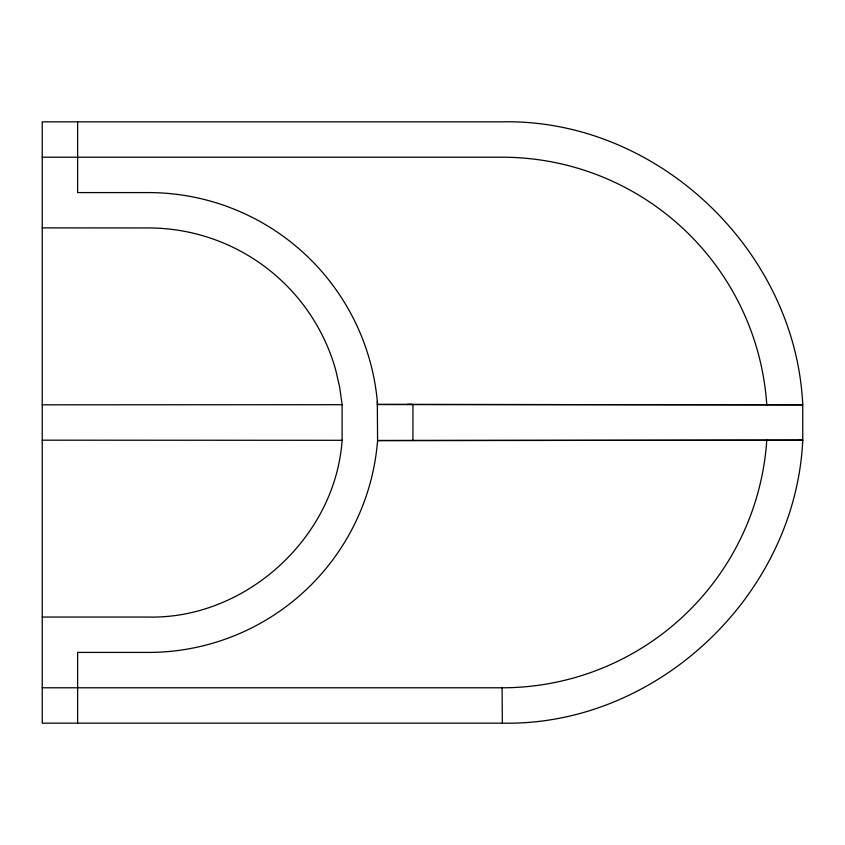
<?xml version="1.0" encoding="UTF-8"?>
<svg xmlns="http://www.w3.org/2000/svg" width="845" height="845" viewBox="0 0 845 845"><rect width="100%" height="100%" fill="white"/><g stroke="black" fill="none" stroke-linecap="round" stroke-linejoin="round"><path stroke-width="1.27" d="M77.624 723.162L77.624 652.414L148.371 652.414A229.914 229.914 0 0 0 371.937 476.179L372.613 473.242A229.914 229.914 0 0 0 377.578 440.541L377.324 401.459M42.25 227.886L148.255 227.949A194.593 194.593 0 0 1 335.634 369.687L339.658 387.042L342.098 404.702L342.098 440.298C335.338 537.663 245.705 619.343 148.139 617.051L42.25 617.051M802.75 440.182C795.641 594.626 657.442 726.33 502.321 723.162L42.25 723.162L42.25 121.838L502.321 121.838C657.442 118.67 795.641 250.373 802.75 404.818L802.75 440.182L377.578 440.541L802.75 440.182L798.926 439.78M77.624 121.838L77.624 192.586L148.371 192.586A229.914 229.914 0 0 1 377.578 404.459L802.75 404.818L377.187 404.459M42.25 157.212L502.088 157.212A265.288 265.288 0 0 1 766.806 405.146M42.25 404.818L342.098 404.702M42.25 440.182L342.098 440.298M42.25 687.788L502.088 687.788A265.288 265.288 0 0 0 766.806 439.854M407.617 404.248L412.951 404.459L412.951 440.541M502.088 687.788L502.321 723.162"/></g></svg>
